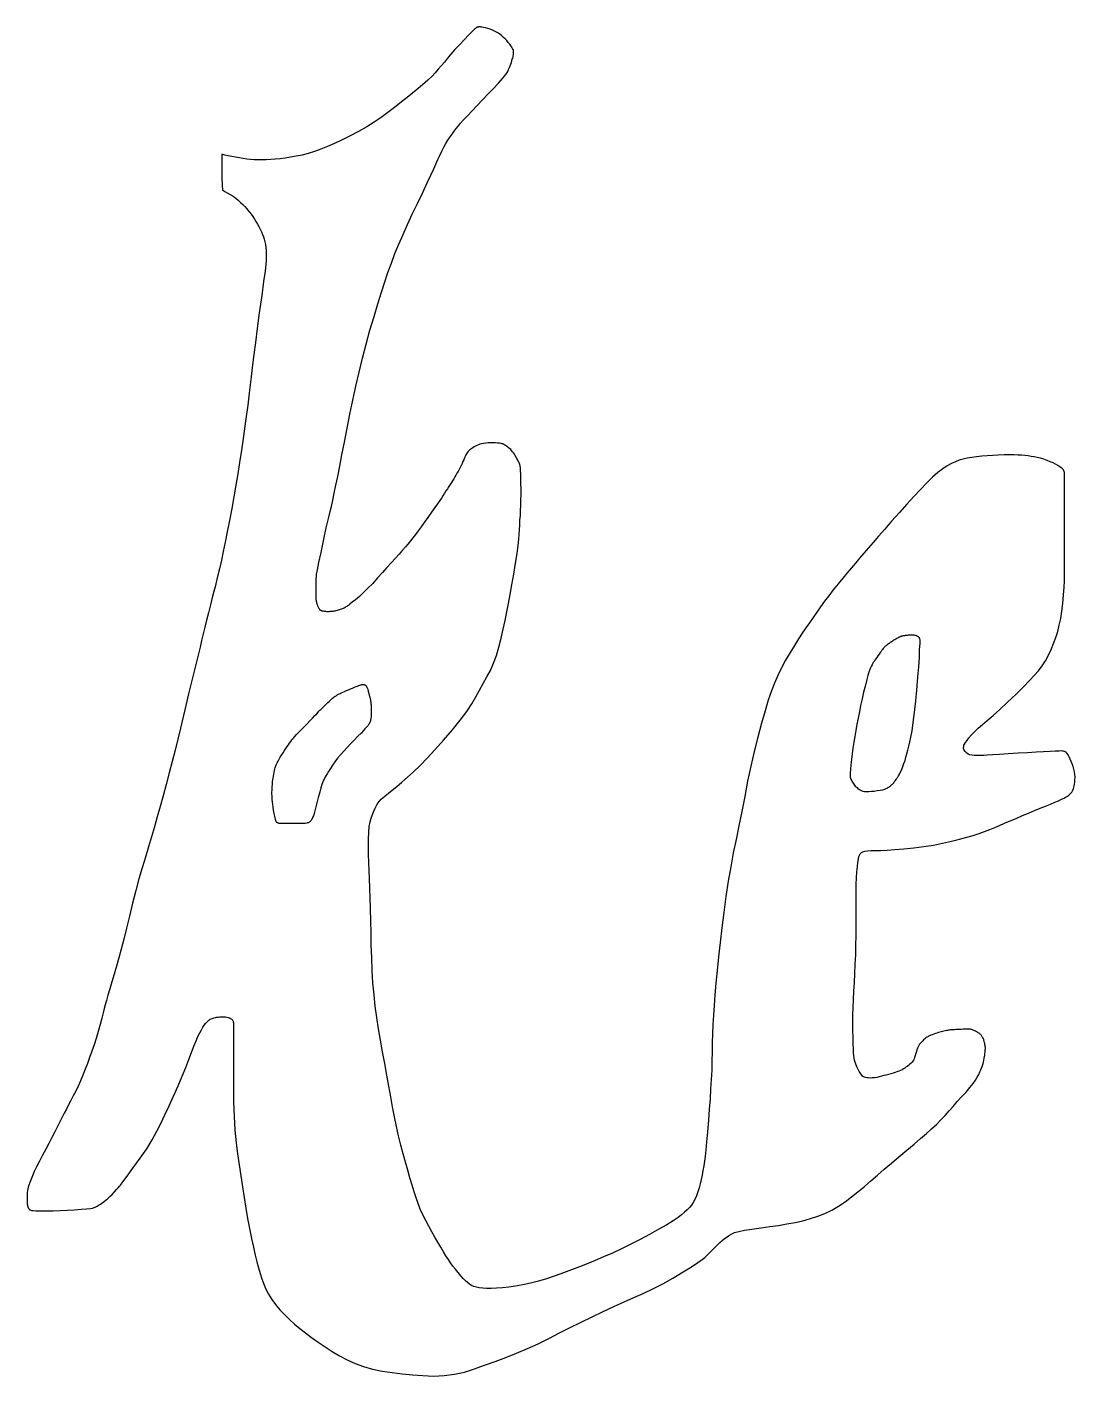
# Model space of a CAD drawing. Header units: millimetres. Extents: x 18.82 to 24.68, y 13.25 to 16.23.
# Drawn here: x 18.824 to 21.14, y 13.25 to 16.233 of the extents above; entities that cross this region are included whole.
import ezdxf

# ---------------------------------------------------------------- set-up
doc = ezdxf.new("R2010")
doc.units = ezdxf.units.MM
doc.layers.add('shape_1', color=5, linetype='Continuous')

msp = doc.modelspace()

# ---------------------------------------------------------------- linework, layer by layer
at = {"layer": 'shape_1'}
for points in [[(19.753, 16.1641), (19.7462, 16.1557), (19.7394, 16.1476), (19.7327, 16.1397), (19.7259, 16.1321), (19.719, 16.1248), (19.7098, 16.116), (19.6982, 16.1057), (19.6841, 16.0938), (19.6677, 16.0805), (19.6517, 16.0677), (19.6362, 16.0556), (19.6212, 16.0441), (19.6068, 16.0332), (19.5912, 16.0226), (19.5745, 16.0122), (19.5567, 16.0021), (19.5378, 15.9923), (19.52, 15.9835), (19.5033, 15.9757), (19.4877, 15.9688), (19.4732, 15.963), (19.459, 15.9579), (19.4452, 15.9537), (19.4318, 15.9502), (19.4187, 15.9476), (19.4062, 15.9453), (19.3943, 15.9434), (19.3831, 15.9419), (19.3726, 15.9408), (19.3624, 15.94), (19.3527, 15.9395), (19.3435, 15.9393), (19.3346, 15.9394), (19.326, 15.9398), (19.3176, 15.9404), (19.3094, 15.9413), (19.3014, 15.9424), (19.2933, 15.9437), (19.2849, 15.9451), (19.2764, 15.9468), (19.2678, 15.9487), (19.2612, 15.9501), (19.2568, 15.951), (19.2546, 15.9515), (19.2544, 15.9515), (19.2543, 15.9514), (19.2542, 15.9514), (19.2542, 15.9513), (19.2541, 15.9511), (19.2541, 15.9486), (19.2541, 15.9436), (19.2541, 15.9361), (19.2541, 15.9261), (19.2542, 15.9163), (19.2543, 15.9066), (19.2546, 15.897), (19.255, 15.8875), (19.2553, 15.8803), (19.2555, 15.8755), (19.2556, 15.873), (19.2556, 15.8729), (19.2557, 15.8727), (19.2558, 15.8726), (19.2558, 15.8725), (19.256, 15.8724), (19.2577, 15.8714), (19.2611, 15.8695), (19.2662, 15.8667), (19.2729, 15.863), (19.2792, 15.8589), (19.2852, 15.8547), (19.2907, 15.8501), (19.2959, 15.8453), (19.3006, 15.8407), (19.3049, 15.8364), (19.3087, 15.8322), (19.3121, 15.8282), (19.3156, 15.8239), (19.3191, 15.8192), (19.3226, 15.8141), (19.3262, 15.8087), (19.3296, 15.8031), (19.3329, 15.7975), (19.3361, 15.7918), (19.3391, 15.7859), (19.3419, 15.7803), (19.3443, 15.7747), (19.3463, 15.7693), (19.3481, 15.7641), (19.3496, 15.7584), (19.3508, 15.7522), (19.3517, 15.7457), (19.3524, 15.7387), (19.3527, 15.7315), (19.3527, 15.7242), (19.3524, 15.7166), (19.3517, 15.7087), (19.3499, 15.6933), (19.3468, 15.6702), (19.3426, 15.6395), (19.3372, 15.6011), (19.3325, 15.5666), (19.3285, 15.5359), (19.3252, 15.509), (19.3225, 15.486), (19.3194, 15.4597), (19.3157, 15.4302), (19.3115, 15.3974), (19.3067, 15.3614), (19.3022, 15.3282), (19.2978, 15.2978), (19.2937, 15.2702), (19.2897, 15.2454), (19.2854, 15.2202), (19.2809, 15.1945), (19.2761, 15.1684), (19.271, 15.1418), (19.2661, 15.1171), (19.2616, 15.0944), (19.2573, 15.0735), (19.2533, 15.0546), (19.2489, 15.0353), (19.2443, 15.0156), (19.2393, 14.9955), (19.234, 14.9749), (19.229, 14.9557), (19.2246, 14.9379), (19.2205, 14.9215), (19.2168, 14.9063), (19.2132, 14.8914), (19.2096, 14.8765), (19.2061, 14.8618), (19.2026, 14.8472), (19.1983, 14.8296), (19.1933, 14.8091), (19.1875, 14.7855), (19.181, 14.7589), (19.1747, 14.733), (19.1686, 14.7076), (19.1628, 14.6828), (19.1571, 14.6587), (19.1511, 14.6341), (19.1448, 14.6091), (19.1381, 14.5837), (19.1312, 14.5579), (19.1244, 14.5331), (19.1179, 14.5094), (19.1116, 14.4866), (19.1055, 14.4648), (19.0992, 14.4427), (19.0925, 14.4203), (19.0855, 14.3975), (19.0782, 14.3743), (19.071, 14.3497), (19.0639, 14.3236), (19.057, 14.296), (19.0501, 14.267), (19.0437, 14.2404), (19.0376, 14.2161), (19.0318, 14.1942), (19.0264, 14.1747), (19.0212, 14.1562), (19.0161, 14.1386), (19.0112, 14.122), (19.0065, 14.1064), (19.0025, 14.0927), (18.9992, 14.0809), (18.9965, 14.0711), (18.9946, 14.0632), (18.992, 14.0534), (18.9889, 14.0416), (18.9852, 14.0278), (18.9809, 14.0121), (18.9764, 13.9969), (18.9718, 13.9823), (18.9671, 13.9682), (18.9622, 13.9547), (18.9572, 13.9415), (18.9521, 13.9285), (18.947, 13.9158), (18.9418, 13.9033), (18.9366, 13.8914), (18.9313, 13.8802), (18.9261, 13.8695), (18.9208, 13.8595), (18.9157, 13.8498), (18.9109, 13.8403), (18.9061, 13.8312), (18.9016, 13.8223), (18.8966, 13.8126), (18.8911, 13.8018), (18.8851, 13.7901), (18.8786, 13.7774), (18.872, 13.7646), (18.8652, 13.7516), (18.8582, 13.7384), (18.851, 13.725), (18.8449, 13.713), (18.8398, 13.7024), (18.8357, 13.6931), (18.8326, 13.6852), (18.8301, 13.6784), (18.8281, 13.6725), (18.8265, 13.6677), (18.8255, 13.6639), (18.8247, 13.6601), (18.8242, 13.6561), (18.8238, 13.6521), (18.8237, 13.648), (18.8237, 13.6443), (18.8237, 13.641), (18.8237, 13.6381), (18.8238, 13.6355), (18.8239, 13.6331), (18.8242, 13.6307), (18.8245, 13.6285), (18.8249, 13.6263), (18.8255, 13.6243), (18.8263, 13.6224), (18.8274, 13.6206), (18.8288, 13.6189), (18.8304, 13.6176), (18.8323, 13.6167), (18.8346, 13.6161), (18.8371, 13.6159), (18.8431, 13.6158), (18.8525, 13.6157), (18.8654, 13.6157), (18.8817, 13.6157), (18.8977, 13.616), (18.9134, 13.6166), (18.9286, 13.6176), (18.9436, 13.6189), (18.9553, 13.62), (18.9637, 13.6209), (18.9688, 13.6217), (18.9707, 13.6222), (18.9724, 13.6229), (18.9741, 13.6235), (18.9756, 13.6242), (18.977, 13.625), (18.9788, 13.6259), (18.9808, 13.6272), (18.9832, 13.6286), (18.986, 13.6303), (18.9889, 13.6322), (18.992, 13.6344), (18.9953, 13.6368), (18.9987, 13.6395), (19.0026, 13.6429), (19.0069, 13.647), (19.0117, 13.6519), (19.017, 13.6575), (19.0214, 13.6623), (19.0251, 13.6664), (19.028, 13.6698), (19.0302, 13.6724), (19.0358, 13.6799), (19.045, 13.6923), (19.0577, 13.7096), (19.074, 13.7318), (19.0883, 13.7528), (19.1006, 13.7726), (19.111, 13.7913), (19.1195, 13.8088), (19.1284, 13.8276), (19.1377, 13.8478), (19.1475, 13.8693), (19.1577, 13.8922), (19.1668, 13.9133), (19.1748, 13.9326), (19.1816, 13.9501), (19.1873, 13.9659), (19.1926, 13.9797), (19.1973, 13.9914), (19.2016, 14.0012), (19.2055, 14.0089), (19.2091, 14.0156), (19.2125, 14.0213), (19.2156, 14.0259), (19.2185, 14.0295), (19.2211, 14.0325), (19.2234, 14.0349), (19.2254, 14.0368), (19.227, 14.038), (19.2288, 14.0391), (19.2308, 14.0401), (19.2328, 14.0409), (19.2351, 14.0416), (19.2375, 14.0422), (19.2401, 14.0428), (19.2429, 14.0435), (19.2459, 14.044), (19.2491, 14.0445), (19.2524, 14.0447), (19.2557, 14.0448), (19.2592, 14.0447), (19.2625, 14.0444), (19.2655, 14.0438), (19.2683, 14.0431), (19.2709, 14.0422), (19.273, 14.0412), (19.2748, 14.0403), (19.2761, 14.0393), (19.2769, 14.0384), (19.2777, 14.0373), (19.2784, 14.0361), (19.2791, 14.0348), (19.2796, 14.0333), (19.28, 14.0309), (19.2802, 14.0275), (19.2804, 14.023), (19.2804, 14.0176), (19.2804, 14.0096), (19.2804, 13.9991), (19.2804, 13.986), (19.2804, 13.9703), (19.2804, 13.9496), (19.2804, 13.9238), (19.2804, 13.8929), (19.2804, 13.8569), (19.2813, 13.8238), (19.283, 13.7935), (19.2857, 13.766), (19.2892, 13.7414), (19.2928, 13.7169), (19.2963, 13.6927), (19.2999, 13.6687), (19.3034, 13.6448), (19.3073, 13.6215), (19.3113, 13.5987), (19.3156, 13.5763), (19.3202, 13.5544), (19.3244, 13.5348), (19.3283, 13.5175), (19.3319, 13.5024), (19.3353, 13.4896), (19.3389, 13.4771), (19.3428, 13.4651), (19.347, 13.4535), (19.3516, 13.4423), (19.3574, 13.431), (19.3646, 13.4197), (19.373, 13.4083), (19.3828, 13.3969), (19.393, 13.3859), (19.4037, 13.3754), (19.4148, 13.3652), (19.4265, 13.3555), (19.439, 13.3456), (19.4525, 13.3355), (19.467, 13.3251), (19.4824, 13.3146), (19.4983, 13.3046), (19.5147, 13.2951), (19.5317, 13.2863), (19.5491, 13.278), (19.5677, 13.271), (19.5875, 13.2654), (19.6085, 13.261), (19.6306, 13.2579), (19.653, 13.2553), (19.6758, 13.2531), (19.699, 13.2514), (19.7225, 13.2502), (19.7457, 13.2511), (19.7684, 13.254), (19.7907, 13.259), (19.8126, 13.2662), (19.8351, 13.2739), (19.8582, 13.2822), (19.8818, 13.2911), (19.9059, 13.3006), (19.9299, 13.3108), (19.9538, 13.3216), (19.9774, 13.3332), (20.0009, 13.3454), (20.0246, 13.3575), (20.0486, 13.3695), (20.0728, 13.3813), (20.0972, 13.393), (20.1207, 13.404), (20.1433, 13.4142), (20.165, 13.4238), (20.1858, 13.4326), (20.2072, 13.4427), (20.229, 13.454), (20.2513, 13.4666), (20.274, 13.4804), (20.2925, 13.4919), (20.3065, 13.501), (20.3162, 13.5078), (20.3216, 13.5123), (20.327, 13.5172), (20.3326, 13.5225), (20.3382, 13.5282), (20.3439, 13.5343), (20.3495, 13.5399), (20.355, 13.5452), (20.3604, 13.55), (20.3657, 13.5544), (20.371, 13.5583), (20.3765, 13.5618), (20.382, 13.5649), (20.3875, 13.5675), (20.3968, 13.5701), (20.4096, 13.5727), (20.4262, 13.5753), (20.4464, 13.5778), (20.466, 13.5805), (20.485, 13.5834), (20.5035, 13.5864), (20.5213, 13.5896), (20.5386, 13.5935), (20.5554, 13.5982), (20.5716, 13.6036), (20.5872, 13.6098), (20.6025, 13.6171), (20.6174, 13.6256), (20.6319, 13.6353), (20.6461, 13.6462), (20.6603, 13.6575), (20.6746, 13.6693), (20.6889, 13.6816), (20.7033, 13.6944), (20.7185, 13.7076), (20.7344, 13.7212), (20.751, 13.7352), (20.7684, 13.7495), (20.7844, 13.7628), (20.7988, 13.7751), (20.8117, 13.7863), (20.8232, 13.7965), (20.8339, 13.8066), (20.8439, 13.8166), (20.8532, 13.8265), (20.8618, 13.8364), (20.8707, 13.8465), (20.88, 13.8569), (20.8896, 13.8674), (20.8996, 13.8782), (20.908, 13.8879), (20.9149, 13.8967), (20.9203, 13.9044), (20.9241, 13.9112), (20.9273, 13.9172), (20.93, 13.9225), (20.9322, 13.927), (20.9338, 13.9308), (20.9353, 13.9349), (20.9366, 13.9393), (20.9377, 13.9439), (20.9387, 13.9488), (20.9395, 13.953), (20.9401, 13.9565), (20.9406, 13.9592), (20.9409, 13.9613), (20.9412, 13.9635), (20.9414, 13.966), (20.9417, 13.9686), (20.9419, 13.9713), (20.942, 13.974), (20.942, 13.9765), (20.9418, 13.9788), (20.9415, 13.981), (20.9412, 13.9833), (20.9407, 13.9855), (20.9402, 13.9879), (20.9396, 13.9903), (20.939, 13.9924), (20.9383, 13.9944), (20.9376, 13.9961), (20.9368, 13.9976), (20.9361, 13.9991), (20.9353, 14.0004), (20.9345, 14.0017), (20.9336, 14.003), (20.9327, 14.0041), (20.9317, 14.0052), (20.9306, 14.0062), (20.9294, 14.0072), (20.928, 14.0081), (20.9264, 14.0092), (20.9246, 14.0103), (20.9226, 14.0114), (20.9206, 14.0125), (20.9187, 14.0134), (20.9169, 14.0142), (20.9151, 14.015), (20.9134, 14.0156), (20.9119, 14.0161), (20.9105, 14.0165), (20.9092, 14.0169), (20.9079, 14.0171), (20.9066, 14.0172), (20.9053, 14.0173), (20.9039, 14.0173), (20.9023, 14.0172), (20.9005, 14.0172), (20.8984, 14.0171), (20.896, 14.017), (20.8931, 14.0169), (20.8896, 14.0168), (20.8856, 14.0166), (20.881, 14.0164), (20.8771, 14.0162), (20.8737, 14.016), (20.8709, 14.0159), (20.8687, 14.0158), (20.8666, 14.0156), (20.8645, 14.0154), (20.8624, 14.0152), (20.8605, 14.0149), (20.8583, 14.0145), (20.8559, 14.014), (20.8532, 14.0135), (20.8504, 14.0128), (20.8475, 14.0121), (20.8444, 14.0113), (20.8413, 14.0105), (20.8381, 14.0096), (20.8348, 14.0085), (20.8315, 14.0074), (20.8281, 14.0062), (20.8247, 14.0048), (20.8216, 14.0036), (20.8189, 14.0024), (20.8166, 14.0014), (20.8146, 14.0004), (20.8127, 13.9994), (20.8108, 13.9982), (20.8091, 13.9968), (20.8074, 13.9954), (20.8055, 13.9936), (20.8035, 13.9915), (20.8013, 13.9891), (20.7989, 13.9864), (20.7968, 13.9837), (20.795, 13.9809), (20.7934, 13.978), (20.7922, 13.9751), (20.7909, 13.9717), (20.7896, 13.9679), (20.7883, 13.9636), (20.7869, 13.9589), (20.7857, 13.9548), (20.7844, 13.9514), (20.7831, 13.9486), (20.7819, 13.9464), (20.7802, 13.9442), (20.778, 13.9419), (20.7754, 13.9396), (20.7724, 13.9372), (20.7694, 13.935), (20.7665, 13.9329), (20.7638, 13.931), (20.7611, 13.9292), (20.7581, 13.9275), (20.7546, 13.9258), (20.7509, 13.9242), (20.7467, 13.9227), (20.7424, 13.9212), (20.7379, 13.9198), (20.7331, 13.9184), (20.7282, 13.9171), (20.7231, 13.9158), (20.7179, 13.9144), (20.7126, 13.913), (20.7072, 13.9116), (20.7019, 13.9105), (20.6968, 13.9097), (20.6919, 13.9093), (20.6872, 13.9092), (20.6831, 13.9093), (20.6797, 13.9096), (20.677, 13.9101), (20.6749, 13.9108), (20.6729, 13.912), (20.6708, 13.9136), (20.6689, 13.9157), (20.6669, 13.9183), (20.665, 13.921), (20.6633, 13.9237), (20.6616, 13.9265), (20.6601, 13.9293), (20.6585, 13.9325), (20.657, 13.936), (20.6555, 13.9398), (20.6541, 13.9439), (20.6529, 13.9485), (20.652, 13.9536), (20.6513, 13.9591), (20.6508, 13.9651), (20.6504, 13.9736), (20.65, 13.9847), (20.6496, 13.9983), (20.6493, 14.0144), (20.6492, 14.031), (20.6494, 14.0479), (20.6499, 14.0652), (20.6507, 14.0829), (20.6515, 14.1014), (20.6525, 14.1206), (20.6535, 14.1405), (20.6546, 14.1612), (20.6554, 14.1819), (20.656, 14.2027), (20.6563, 14.2234), (20.6563, 14.2442), (20.6563, 14.2643), (20.6563, 14.2838), (20.6563, 14.3025), (20.6563, 14.3206), (20.6566, 14.337), (20.6571, 14.3518), (20.658, 14.365), (20.6592, 14.3766), (20.6603, 14.3861), (20.6614, 14.3935), (20.6625, 14.399), (20.6636, 14.4023), (20.6655, 14.4052), (20.6681, 14.4075), (20.6715, 14.4094), (20.6756, 14.4107), (20.6816, 14.4116), (20.6894, 14.4123), (20.6991, 14.4126), (20.7106, 14.4126), (20.7248, 14.4132), (20.7419, 14.4143), (20.7617, 14.416), (20.7842, 14.4183), (20.806, 14.4211), (20.8271, 14.4244), (20.8474, 14.4283), (20.8669, 14.4327), (20.8847, 14.4371), (20.9009, 14.4415), (20.9153, 14.4458), (20.9281, 14.4502), (20.9403, 14.4546), (20.9519, 14.459), (20.9629, 14.4634), (20.9733, 14.4678), (20.9847, 14.4726), (20.9969, 14.4778), (21.01, 14.4834), (21.024, 14.4894), (21.0375, 14.4951), (21.0505, 14.5005), (21.063, 14.5057), (21.075, 14.5105), (21.0858, 14.5148), (21.0953, 14.5188), (21.1035, 14.5224), (21.1104, 14.5256), (21.1161, 14.5283), (21.1205, 14.5307), (21.1237, 14.5325), (21.1256, 14.534), (21.1274, 14.5354), (21.129, 14.5369), (21.1305, 14.5383), (21.1318, 14.5397), (21.1329, 14.5411), (21.1339, 14.5426), (21.1347, 14.5441), (21.1354, 14.5456), (21.1361, 14.5475), (21.1368, 14.5497), (21.1377, 14.5522), (21.1386, 14.5551), (21.1393, 14.5588), (21.1398, 14.5633), (21.1401, 14.5685), (21.1402, 14.5746), (21.1398, 14.5806), (21.139, 14.5865), (21.1377, 14.5923), (21.1359, 14.598), (21.134, 14.6036), (21.1319, 14.6091), (21.1297, 14.6144), (21.1273, 14.6197), (21.125, 14.6239), (21.1228, 14.627), (21.1207, 14.6291), (21.1187, 14.6302), (21.1167, 14.631), (21.1146, 14.6317), (21.1124, 14.6321), (21.1103, 14.6324), (21.105, 14.6323), (21.0966, 14.632), (21.0851, 14.6314), (21.0705, 14.6305), (21.054, 14.6295), (21.0355, 14.6284), (21.0149, 14.6272), (20.9924, 14.6258), (20.9735, 14.6247), (20.9581, 14.6238), (20.9463, 14.6232), (20.938, 14.6227), (20.9305, 14.6225), (20.9236, 14.6225), (20.9175, 14.6227), (20.9121, 14.6232), (20.9076, 14.6241), (20.9038, 14.6254), (20.9009, 14.6272), (20.8988, 14.6294), (20.8971, 14.6315), (20.8957, 14.6337), (20.8947, 14.6359), (20.894, 14.638), (20.8938, 14.6403), (20.8941, 14.6426), (20.8948, 14.6451), (20.896, 14.6477), (20.8982, 14.6513), (20.9015, 14.6558), (20.9058, 14.6613), (20.9112, 14.6678), (20.9179, 14.6749), (20.9261, 14.6826), (20.9356, 14.6909), (20.9464, 14.6998), (20.9593, 14.7109), (20.9741, 14.7244), (20.991, 14.7401), (21.0098, 14.7581), (21.026, 14.7741), (21.0398, 14.788), (21.051, 14.7999), (21.0596, 14.8097), (21.0676, 14.8204), (21.0749, 14.8318), (21.0816, 14.8439), (21.0876, 14.8568), (21.0929, 14.8699), (21.0977, 14.8832), (21.1019, 14.8967), (21.1054, 14.9103), (21.1085, 14.9252), (21.111, 14.9413), (21.1131, 14.9587), (21.1147, 14.9773), (21.1159, 14.994), (21.1168, 15.0088), (21.1172, 15.0217), (21.1172, 15.0326), (21.1172, 15.0466), (21.1172, 15.0636), (21.1172, 15.0836), (21.1172, 15.1067), (21.1172, 15.1276), (21.1172, 15.1464), (21.1172, 15.163), (21.1172, 15.1775), (21.1172, 15.1912), (21.1172, 15.2041), (21.1172, 15.2162), (21.1173, 15.2275), (21.1172, 15.2365), (21.117, 15.2433), (21.1167, 15.2479), (21.1162, 15.2502), (21.1155, 15.2522), (21.1146, 15.2541), (21.1134, 15.2556), (21.1119, 15.2569), (21.1096, 15.2587), (21.1064, 15.2609), (21.1023, 15.2634), (21.0973, 15.2665), (21.0917, 15.2693), (21.0855, 15.2721), (21.0786, 15.2748), (21.071, 15.2774), (21.0637, 15.2795), (21.0567, 15.2813), (21.0499, 15.2828), (21.0434, 15.2838), (21.0365, 15.2848), (21.0295, 15.2856), (21.0221, 15.2863), (21.0145, 15.2868), (21.0055, 15.2872), (20.9952, 15.2872), (20.9837, 15.2871), (20.9707, 15.2867), (20.9582, 15.2861), (20.946, 15.2853), (20.9341, 15.2842), (20.9225, 15.2829), (20.9118, 15.2814), (20.9019, 15.2796), (20.8928, 15.2775), (20.8845, 15.2753), (20.8759, 15.272), (20.8669, 15.2678), (20.8575, 15.2627), (20.8478, 15.2566), (20.837, 15.2484), (20.8253, 15.238), (20.8125, 15.2254), (20.7987, 15.2107), (20.784, 15.1948), (20.7685, 15.1779), (20.7521, 15.1598), (20.7349, 15.1406), (20.7195, 15.1232), (20.7058, 15.1076), (20.6938, 15.0937), (20.6835, 15.0817), (20.6736, 15.07), (20.6641, 15.0587), (20.6548, 15.0479), (20.646, 15.0374), (20.6366, 15.0263), (20.6268, 15.0144), (20.6166, 15.0019), (20.6059, 14.9887), (20.5959, 14.9758), (20.5865, 14.9633), (20.5777, 14.9511), (20.5696, 14.9393), (20.5615, 14.9276), (20.5534, 14.916), (20.5454, 14.9044), (20.5374, 14.893), (20.5289, 14.8801), (20.5199, 14.8658), (20.5104, 14.8501), (20.5003, 14.833), (20.4912, 14.8159), (20.483, 14.7989), (20.4756, 14.782), (20.4692, 14.7651), (20.4623, 14.7448), (20.455, 14.7209), (20.4472, 14.6935), (20.4389, 14.6627), (20.431, 14.6311), (20.4236, 14.5987), (20.4166, 14.5655), (20.4101, 14.5316), (20.4036, 14.4988), (20.3973, 14.4671), (20.391, 14.4366), (20.3849, 14.4073), (20.3791, 14.3765), (20.3736, 14.3442), (20.3685, 14.3105), (20.3638, 14.2754), (20.3595, 14.2414), (20.3556, 14.2087), (20.3522, 14.1772), (20.3492, 14.1469), (20.3466, 14.1189), (20.3443, 14.0931), (20.3425, 14.0697), (20.341, 14.0485), (20.3399, 14.0276), (20.339, 14.007), (20.3385, 13.9868), (20.3383, 13.9668), (20.3378, 13.9466), (20.3371, 13.9263), (20.3361, 13.9058), (20.3348, 13.8851), (20.3334, 13.8632), (20.3317, 13.8401), (20.3298, 13.8157), (20.3278, 13.7901), (20.3258, 13.7683), (20.3241, 13.7502), (20.3226, 13.7359), (20.3212, 13.7254), (20.3197, 13.715), (20.3179, 13.7048), (20.316, 13.6947), (20.314, 13.6849), (20.3117, 13.6753), (20.3091, 13.6661), (20.3063, 13.6572), (20.3033, 13.6485), (20.2999, 13.6408), (20.2963, 13.634), (20.2924, 13.6281), (20.2882, 13.6231), (20.2831, 13.6179), (20.2772, 13.6124), (20.2704, 13.6067), (20.2628, 13.6008), (20.2519, 13.5934), (20.2377, 13.5847), (20.2202, 13.5746), (20.1993, 13.5632), (20.1787, 13.5522), (20.1582, 13.5417), (20.1378, 13.5317), (20.1177, 13.5222), (20.0983, 13.5135), (20.0797, 13.5054), (20.0618, 13.4982), (20.0447, 13.4917), (20.0272, 13.4851), (20.0093, 13.4786), (19.991, 13.472), (19.9723, 13.4654), (19.9542, 13.4598), (19.9367, 13.4552), (19.9198, 13.4516), (19.9035, 13.449), (19.8884, 13.4469), (19.8744, 13.4454), (19.8616, 13.4444), (19.85, 13.444), (19.8397, 13.4441), (19.8309, 13.4445), (19.8234, 13.4454), (19.8172, 13.4467), (19.8116, 13.4484), (19.8064, 13.4507), (19.8018, 13.4535), (19.7977, 13.4567), (19.7931, 13.4609), (19.788, 13.466), (19.7825, 13.4721), (19.7765, 13.4792), (19.7707, 13.4862), (19.7652, 13.4934), (19.76, 13.5005), (19.7551, 13.5077), (19.7498, 13.5159), (19.7442, 13.525), (19.7382, 13.5351), (19.7319, 13.5461), (19.7255, 13.5576), (19.7188, 13.5693), (19.712, 13.5814), (19.7049, 13.5939), (19.6986, 13.6064), (19.693, 13.6189), (19.688, 13.6314), (19.6838, 13.6439), (19.6793, 13.6575), (19.6748, 13.6723), (19.67, 13.6882), (19.6652, 13.7052), (19.6602, 13.7231), (19.6553, 13.7417), (19.6503, 13.761), (19.6452, 13.7811), (19.6404, 13.8019), (19.6359, 13.8233), (19.6317, 13.8453), (19.6277, 13.8679), (19.6235, 13.8914), (19.619, 13.9158), (19.6143, 13.941), (19.6094, 13.967), (19.6049, 13.9927), (19.6007, 14.0181), (19.5969, 14.0431), (19.5935, 14.0678), (19.5907, 14.0934), (19.5884, 14.1198), (19.5868, 14.1471), (19.5857, 14.1752), (19.5848, 14.2028), (19.5841, 14.2301), (19.5835, 14.2568), (19.583, 14.2832), (19.5825, 14.3075), (19.5818, 14.3297), (19.5809, 14.3499), (19.5799, 14.368), (19.5792, 14.3859), (19.5787, 14.4034), (19.5784, 14.4207), (19.5784, 14.4377), (19.579, 14.4525), (19.5803, 14.4652), (19.5821, 14.4757), (19.5846, 14.484), (19.5873, 14.4918), (19.59, 14.499), (19.593, 14.5056), (19.596, 14.5116), (19.5993, 14.517), (19.6027, 14.5217), (19.6064, 14.5257), (19.6102, 14.529), (19.6156, 14.5335), (19.6226, 14.5392), (19.6312, 14.546), (19.6413, 14.5539), (19.6525, 14.5633), (19.6647, 14.5742), (19.678, 14.5866), (19.6924, 14.6004), (19.7082, 14.6166), (19.7255, 14.6351), (19.7442, 14.6559), (19.7643, 14.6791), (19.7815, 14.7002), (19.7958, 14.7194), (19.8072, 14.7367), (19.8156, 14.752), (19.824, 14.767), (19.8321, 14.7818), (19.8401, 14.7963), (19.848, 14.8105), (19.8551, 14.8262), (19.8614, 14.8434), (19.8669, 14.862), (19.8716, 14.882), (19.876, 14.9016), (19.8803, 14.9209), (19.8842, 14.9398), (19.8879, 14.9584), (19.8917, 14.9785), (19.8956, 15.0001), (19.8996, 15.0232), (19.9037, 15.0479), (19.9069, 15.0691), (19.9093, 15.0867), (19.9108, 15.1007), (19.9114, 15.1113), (19.912, 15.1217), (19.9127, 15.1322), (19.9134, 15.1427), (19.9142, 15.1531), (19.9148, 15.164), (19.9153, 15.1754), (19.9156, 15.1874), (19.9157, 15.1998), (19.9157, 15.2118), (19.9156, 15.2232), (19.9154, 15.2342), (19.9151, 15.2447), (19.9148, 15.2529), (19.9145, 15.2588), (19.9141, 15.2624), (19.9138, 15.2638), (19.9134, 15.2651), (19.913, 15.2663), (19.9125, 15.2675), (19.912, 15.2686), (19.9112, 15.2703), (19.91, 15.2726), (19.9085, 15.2755), (19.9067, 15.279), (19.9048, 15.2823), (19.9029, 15.2855), (19.901, 15.2886), (19.899, 15.2914), (19.897, 15.2941), (19.8949, 15.2966), (19.8928, 15.2989), (19.8905, 15.301), (19.8883, 15.3029), (19.886, 15.3047), (19.8838, 15.3063), (19.8815, 15.3077), (19.8796, 15.3089), (19.878, 15.3098), (19.8769, 15.3105), (19.8761, 15.3109), (19.8752, 15.3113), (19.8744, 15.3116), (19.8735, 15.3119), (19.8726, 15.3121), (19.8707, 15.3124), (19.8678, 15.3128), (19.8638, 15.3132), (19.8587, 15.3137), (19.8536, 15.314), (19.8484, 15.314), (19.8431, 15.3137), (19.8377, 15.3132), (19.8329, 15.3125), (19.8285, 15.3116), (19.8247, 15.3105), (19.8214, 15.3093), (19.8182, 15.3079), (19.8151, 15.3064), (19.8121, 15.3047), (19.8092, 15.3029), (19.8066, 15.3012), (19.8044, 15.2996), (19.8025, 15.2981), (19.801, 15.2968), (19.7995, 15.2952), (19.798, 15.2935), (19.7966, 15.2915), (19.7952, 15.2894), (19.7938, 15.2869), (19.7923, 15.2839), (19.7907, 15.2804), (19.7891, 15.2765), (19.7873, 15.2724), (19.7853, 15.2682), (19.7833, 15.2638), (19.7811, 15.2592), (19.7788, 15.2548), (19.7765, 15.2505), (19.7741, 15.2464), (19.7717, 15.2424), (19.7693, 15.2383), (19.7668, 15.2342), (19.7643, 15.2301), (19.7617, 15.226), (19.759, 15.2217), (19.7561, 15.2171), (19.7531, 15.2123), (19.7498, 15.2073), (19.7465, 15.2021), (19.7431, 15.1969), (19.7396, 15.1916), (19.7361, 15.1861), (19.7313, 15.1791), (19.7253, 15.1704), (19.7181, 15.1602), (19.7096, 15.1484), (19.7018, 15.1376), (19.6947, 15.1278), (19.6883, 15.1191), (19.6825, 15.1113), (19.6768, 15.1039), (19.6712, 15.0968), (19.6656, 15.09), (19.6602, 15.0836), (19.6538, 15.0762), (19.6464, 15.0679), (19.6381, 15.0587), (19.6289, 15.0486), (19.6193, 15.0379), (19.6092, 15.0268), (19.5987, 15.0152), (19.5878, 15.003), (19.5774, 14.9922), (19.5676, 14.9825), (19.5583, 14.9741), (19.5496, 14.9669), (19.5427, 14.9612), (19.5374, 14.957), (19.534, 14.9544), (19.5322, 14.9532), (19.5305, 14.952), (19.5286, 14.9508), (19.5268, 14.9496), (19.5249, 14.9484), (19.5228, 14.9474), (19.5207, 14.9464), (19.5185, 14.9456), (19.5161, 14.9449), (19.5138, 14.9442), (19.5114, 14.9435), (19.509, 14.9429), (19.5067, 14.9423), (19.5044, 14.9418), (19.5021, 14.9414), (19.4998, 14.9411), (19.4976, 14.9409), (19.4954, 14.9407), (19.4932, 14.9405), (19.491, 14.9404), (19.4888, 14.9404), (19.4866, 14.9404), (19.4845, 14.9405), (19.4824, 14.9408), (19.4804, 14.9411), (19.4788, 14.9414), (19.4774, 14.9416), (19.4764, 14.9418), (19.4757, 14.942), (19.4751, 14.9422), (19.4744, 14.9425), (19.4737, 14.9428), (19.473, 14.9432), (19.4724, 14.9437), (19.4718, 14.9441), (19.4713, 14.9446), (19.4708, 14.9451), (19.4703, 14.9457), (19.4698, 14.9465), (19.4692, 14.9473), (19.4687, 14.9483), (19.4681, 14.9494), (19.4675, 14.9508), (19.4669, 14.9524), (19.4662, 14.9542), (19.4657, 14.9558), (19.4652, 14.9572), (19.4648, 14.9583), (19.4645, 14.9593), (19.4642, 14.9603), (19.464, 14.9611), (19.4638, 14.962), (19.4637, 14.9628), (19.4635, 14.9637), (19.4634, 14.9648), (19.4632, 14.9661), (19.4631, 14.9676), (19.463, 14.9691), (19.4629, 14.9707), (19.4629, 14.9724), (19.4628, 14.9742), (19.4628, 14.9761), (19.4628, 14.9781), (19.4628, 14.9802), (19.4628, 14.9824), (19.4628, 14.9844), (19.4628, 14.9862), (19.4627, 14.9879), (19.4627, 14.9894), (19.4626, 14.991), (19.4626, 14.9927), (19.4626, 14.9944), (19.4626, 14.9962), (19.4626, 14.9981), (19.4626, 15.0002), (19.4626, 15.0024), (19.4625, 15.0048), (19.4625, 15.007), (19.4626, 15.0091), (19.4627, 15.0109), (19.4628, 15.0126), (19.463, 15.0146), (19.4633, 15.017), (19.4635, 15.0197), (19.4638, 15.0229), (19.4656, 15.0326), (19.4689, 15.0488), (19.4736, 15.0716), (19.4799, 15.1009), (19.4852, 15.1257), (19.4898, 15.1461), (19.4935, 15.1619), (19.4964, 15.1733), (19.4995, 15.1867), (19.5029, 15.2022), (19.5066, 15.2198), (19.5105, 15.2394), (19.5149, 15.2619), (19.5198, 15.2871), (19.5252, 15.3151), (19.5311, 15.346), (19.5373, 15.3769), (19.5438, 15.4078), (19.5506, 15.4389), (19.5577, 15.47), (19.5653, 15.501), (19.5733, 15.5319), (19.5818, 15.5626), (19.5909, 15.5931), (19.5994, 15.6212), (19.6073, 15.6468), (19.6147, 15.6698), (19.6216, 15.6904), (19.6291, 15.7111), (19.6371, 15.7321), (19.6458, 15.7532), (19.6549, 15.7746), (19.6648, 15.7967), (19.6753, 15.8196), (19.6866, 15.8432), (19.6985, 15.8676), (19.7085, 15.8885), (19.7166, 15.9058), (19.7228, 15.9197), (19.7271, 15.93), (19.7315, 15.94), (19.7359, 15.9495), (19.7404, 15.9587), (19.745, 15.9674), (19.7495, 15.9756), (19.7541, 15.9831), (19.7587, 15.9901), (19.7632, 15.9964), (19.7679, 16.0026), (19.7726, 16.0087), (19.7774, 16.0146), (19.7822, 16.0204), (19.7887, 16.0278), (19.797, 16.0369), (19.807, 16.0475), (19.8187, 16.0597), (19.8305, 16.072), (19.8422, 16.0844), (19.8539, 16.0968), (19.8656, 16.1093), (19.8749, 16.1197), (19.8818, 16.1282), (19.8863, 16.1347), (19.8883, 16.1391), (19.8901, 16.1434), (19.8917, 16.1475), (19.8931, 16.1514), (19.8943, 16.1551), (19.8954, 16.1586), (19.8964, 16.1618), (19.8973, 16.1647), (19.898, 16.1673), (19.8986, 16.1699), (19.899, 16.1723), (19.8993, 16.1747), (19.8993, 16.1769), (19.8992, 16.1791), (19.8987, 16.1813), (19.8981, 16.1836), (19.8971, 16.1858), (19.8956, 16.1885), (19.8935, 16.1916), (19.8908, 16.1952), (19.8876, 16.1993), (19.8843, 16.2031), (19.8808, 16.2068), (19.8772, 16.2103), (19.8735, 16.2136), (19.8697, 16.2166), (19.8656, 16.2195), (19.8613, 16.2221), (19.8569, 16.2244), (19.8523, 16.2265), (19.8474, 16.2284), (19.8424, 16.23), (19.8372, 16.2313), (19.8329, 16.2323), (19.8293, 16.2329), (19.8266, 16.2333), (19.8247, 16.2333), (19.8231, 16.2333), (19.8218, 16.2333), (19.8208, 16.2332), (19.8201, 16.2331), (19.8194, 16.2329), (19.8187, 16.2326), (19.818, 16.2323), (19.8173, 16.2319), (19.8162, 16.2311), (19.8147, 16.2299), (19.8129, 16.2283), (19.8106, 16.2263), (19.8062, 16.2219), (19.7995, 16.2151), (19.7907, 16.2058), (19.7796, 16.1942), (19.7697, 16.1833), (19.7608, 16.1733)], [(20.7149, 14.857), (20.7135, 14.8551), (20.7117, 14.8527), (20.7097, 14.8498), (20.7073, 14.8465), (20.7045, 14.8427), (20.7021, 14.8392), (20.6998, 14.836), (20.6978, 14.8331), (20.696, 14.8304), (20.6944, 14.8277), (20.6929, 14.8252), (20.6915, 14.8227), (20.6903, 14.8203), (20.6892, 14.818), (20.6882, 14.8159), (20.6873, 14.814), (20.6865, 14.8122), (20.6857, 14.8104), (20.685, 14.8085), (20.6842, 14.8065), (20.6835, 14.8045), (20.682, 14.7991), (20.6798, 14.7903), (20.6768, 14.7781), (20.673, 14.7625), (20.6696, 14.7474), (20.6664, 14.7327), (20.6635, 14.7186), (20.6609, 14.7049), (20.6583, 14.6914), (20.6559, 14.678), (20.6535, 14.6647), (20.6511, 14.6517), (20.6491, 14.6388), (20.6474, 14.6261), (20.6459, 14.6136), (20.6448, 14.6014), (20.6439, 14.5916), (20.6434, 14.5843), (20.6431, 14.5795), (20.6431, 14.5771), (20.6434, 14.5748), (20.644, 14.5724), (20.6448, 14.57), (20.6459, 14.5677), (20.6471, 14.5654), (20.6484, 14.5631), (20.6498, 14.561), (20.6513, 14.5589), (20.6528, 14.5568), (20.6546, 14.5549), (20.6564, 14.5531), (20.6584, 14.5514), (20.6605, 14.5497), (20.6627, 14.5481), (20.6651, 14.5465), (20.6676, 14.5449), (20.6709, 14.5438), (20.6748, 14.5431), (20.6795, 14.5428), (20.6848, 14.5429), (20.6905, 14.5432), (20.6965, 14.5438), (20.7029, 14.5447), (20.7096, 14.5457), (20.7151, 14.5468), (20.7195, 14.548), (20.7227, 14.5491), (20.7248, 14.5503), (20.7267, 14.5514), (20.7286, 14.5527), (20.7304, 14.5539), (20.7321, 14.5552), (20.7337, 14.5566), (20.7352, 14.5579), (20.7367, 14.5593), (20.7381, 14.5607), (20.7395, 14.5622), (20.7408, 14.5638), (20.7422, 14.5656), (20.7436, 14.5674), (20.7451, 14.5695), (20.7467, 14.5719), (20.7485, 14.5746), (20.7504, 14.5776), (20.7525, 14.5814), (20.7547, 14.586), (20.7571, 14.5915), (20.7597, 14.5978), (20.7622, 14.6045), (20.7645, 14.6114), (20.7666, 14.6186), (20.7686, 14.6261), (20.7707, 14.6343), (20.7729, 14.6431), (20.7752, 14.6526), (20.7776, 14.6627), (20.7801, 14.6768), (20.7827, 14.695), (20.7854, 14.7172), (20.7881, 14.7434), (20.7905, 14.7666), (20.7924, 14.7868), (20.7938, 14.804), (20.7948, 14.8181), (20.7955, 14.8298), (20.7961, 14.8389), (20.7963, 14.8456), (20.7964, 14.8499), (20.7965, 14.854), (20.7968, 14.8579), (20.7971, 14.8616), (20.7975, 14.8652), (20.7978, 14.8683), (20.798, 14.8709), (20.7981, 14.873), (20.7981, 14.8745), (20.7981, 14.8758), (20.798, 14.877), (20.7978, 14.8779), (20.7976, 14.8785), (20.7973, 14.8793), (20.797, 14.8802), (20.7966, 14.8811), (20.7962, 14.8822), (20.7957, 14.8831), (20.7951, 14.8839), (20.7943, 14.8846), (20.7935, 14.8851), (20.7925, 14.8857), (20.7914, 14.8862), (20.7903, 14.8867), (20.7891, 14.8872), (20.7877, 14.8876), (20.7862, 14.8878), (20.7845, 14.8881), (20.7826, 14.8882), (20.7808, 14.8883), (20.7788, 14.8883), (20.7769, 14.8883), (20.7749, 14.8883), (20.773, 14.8882), (20.7712, 14.8881), (20.7695, 14.888), (20.768, 14.8878), (20.7664, 14.8877), (20.7648, 14.8875), (20.7632, 14.8872), (20.7616, 14.887), (20.7601, 14.8867), (20.7589, 14.8865), (20.7578, 14.8863), (20.757, 14.8861), (20.7561, 14.8858), (20.7553, 14.8855), (20.7544, 14.8852), (20.7535, 14.8848), (20.7524, 14.8843), (20.751, 14.8837), (20.7495, 14.8829), (20.7478, 14.882), (20.7459, 14.8809), (20.7439, 14.8798), (20.7417, 14.8785), (20.7393, 14.8771), (20.7369, 14.8755), (20.7344, 14.8738), (20.7319, 14.872), (20.7293, 14.87), (20.7271, 14.8684), (20.7251, 14.8669), (20.7236, 14.8658), (20.7223, 14.8649), (20.7212, 14.864), (20.7202, 14.8631), (20.7192, 14.8622), (20.7184, 14.8613), (20.7174, 14.8601), (20.7162, 14.8587)], [(19.4487, 14.4754), (19.4477, 14.4748), (19.4465, 14.4743), (19.4452, 14.4737), (19.4437, 14.4732), (19.4421, 14.4727), (19.4387, 14.4723), (19.4335, 14.472), (19.4265, 14.4719), (19.4178, 14.4719), (19.4098, 14.4719), (19.4027, 14.4719), (19.3964, 14.4719), (19.3909, 14.4719), (19.3865, 14.472), (19.3832, 14.4721), (19.381, 14.4723), (19.3799, 14.4726), (19.3788, 14.4729), (19.378, 14.4732), (19.3772, 14.4736), (19.3765, 14.4739), (19.3759, 14.4744), (19.3753, 14.4751), (19.3748, 14.4759), (19.3744, 14.4769), (19.3739, 14.478), (19.3735, 14.4791), (19.3732, 14.4803), (19.3728, 14.4816), (19.3722, 14.4843), (19.3713, 14.4885), (19.3702, 14.4941), (19.3688, 14.5012), (19.3677, 14.5079), (19.3668, 14.5141), (19.3661, 14.5199), (19.3657, 14.5253), (19.3655, 14.5299), (19.3653, 14.5339), (19.3651, 14.5371), (19.3651, 14.5396), (19.3652, 14.5422), (19.3653, 14.5449), (19.3655, 14.5478), (19.3657, 14.5507), (19.3659, 14.5538), (19.3662, 14.5572), (19.3665, 14.5608), (19.3667, 14.5646), (19.3671, 14.5685), (19.3677, 14.5726), (19.3683, 14.5768), (19.369, 14.5812), (19.3698, 14.5852), (19.3707, 14.5891), (19.3716, 14.5927), (19.3725, 14.5961), (19.3737, 14.5995), (19.3751, 14.603), (19.3768, 14.6065), (19.3786, 14.61), (19.3808, 14.614), (19.3834, 14.6184), (19.3863, 14.6233), (19.3896, 14.6285), (19.3928, 14.6334), (19.3958, 14.638), (19.3987, 14.6423), (19.4015, 14.6463), (19.4042, 14.65), (19.4068, 14.6536), (19.4094, 14.6569), (19.4119, 14.66), (19.4152, 14.6639), (19.4194, 14.6685), (19.4245, 14.6738), (19.4305, 14.6799), (19.4366, 14.6861), (19.4426, 14.6924), (19.4487, 14.6987), (19.4548, 14.7051), (19.4599, 14.7105), (19.464, 14.7148), (19.4671, 14.718), (19.4691, 14.7202), (19.4712, 14.7223), (19.4733, 14.7244), (19.4754, 14.7266), (19.4776, 14.7287), (19.4801, 14.731), (19.4827, 14.7335), (19.4857, 14.7363), (19.4889, 14.7394), (19.4918, 14.7421), (19.4945, 14.7446), (19.497, 14.7468), (19.4992, 14.7488), (19.5009, 14.7503), (19.5022, 14.7514), (19.5029, 14.7521), (19.5032, 14.7523), (19.5035, 14.7525), (19.5037, 14.7526), (19.5039, 14.7528), (19.5041, 14.753), (19.5047, 14.7533), (19.5056, 14.7538), (19.5068, 14.7546), (19.5083, 14.7555), (19.5098, 14.7563), (19.5111, 14.7571), (19.5124, 14.7578), (19.5136, 14.7584), (19.5156, 14.7593), (19.5182, 14.7606), (19.5216, 14.7621), (19.5257, 14.764), (19.5299, 14.7658), (19.5342, 14.7677), (19.5387, 14.7696), (19.5432, 14.7715), (19.5474, 14.7732), (19.5511, 14.7747), (19.5544, 14.7759), (19.5573, 14.777), (19.5597, 14.7778), (19.5616, 14.7784), (19.563, 14.7788), (19.5639, 14.779), (19.5647, 14.7791), (19.5654, 14.7792), (19.566, 14.7793), (19.5664, 14.7793), (19.5669, 14.7793), (19.5673, 14.7793), (19.5677, 14.7792), (19.5682, 14.7792), (19.5686, 14.7792), (19.5689, 14.7791), (19.5692, 14.779), (19.5695, 14.779), (19.5698, 14.7789), (19.5701, 14.7788), (19.5704, 14.7786), (19.5707, 14.7785), (19.571, 14.7784), (19.5713, 14.7782), (19.5715, 14.778), (19.5718, 14.7778), (19.572, 14.7776), (19.5723, 14.7773), (19.5726, 14.777), (19.5729, 14.7767), (19.5732, 14.7763), (19.5735, 14.7758), (19.5738, 14.7753), (19.5742, 14.7748), (19.5745, 14.7742), (19.5748, 14.7736), (19.5752, 14.7729), (19.5755, 14.7722), (19.5759, 14.7713), (19.5762, 14.7702), (19.5767, 14.7689), (19.5771, 14.7674), (19.5776, 14.7659), (19.578, 14.7643), (19.5785, 14.7627), (19.5789, 14.7609), (19.5794, 14.7592), (19.5799, 14.7574), (19.5803, 14.7557), (19.5808, 14.7539), (19.5812, 14.7522), (19.5816, 14.7507), (19.582, 14.7491), (19.5823, 14.7477), (19.5826, 14.7463), (19.5828, 14.7449), (19.583, 14.7436), (19.5832, 14.7423), (19.5834, 14.7406), (19.5837, 14.7387), (19.5839, 14.7366), (19.5842, 14.7341), (19.5844, 14.7318), (19.5846, 14.7297), (19.5847, 14.7278), (19.5847, 14.7261), (19.5848, 14.724), (19.5848, 14.7217), (19.5848, 14.7192), (19.5848, 14.7163), (19.5847, 14.7135), (19.5845, 14.7107), (19.5842, 14.7079), (19.5839, 14.7052), (19.5835, 14.7029), (19.5833, 14.701), (19.583, 14.6996), (19.5828, 14.6986), (19.5825, 14.6976), (19.5821, 14.6965), (19.5817, 14.6955), (19.5811, 14.6944), (19.5805, 14.6932), (19.5796, 14.6919), (19.5786, 14.6905), (19.5775, 14.689), (19.5761, 14.6873), (19.5745, 14.6855), (19.5728, 14.6834), (19.5708, 14.6811), (19.5672, 14.6773), (19.5621, 14.6719), (19.5553, 14.6651), (19.547, 14.6566), (19.539, 14.6483), (19.5312, 14.6401), (19.5237, 14.632), (19.5165, 14.624), (19.51, 14.6162), (19.5041, 14.6085), (19.4989, 14.601), (19.4943, 14.5936), (19.4903, 14.5872), (19.487, 14.5818), (19.4843, 14.5772), (19.4822, 14.5736), (19.4803, 14.5698), (19.4786, 14.566), (19.477, 14.562), (19.4755, 14.5579), (19.4735, 14.5511), (19.4709, 14.5416), (19.4676, 14.5294), (19.4638, 14.5145), (19.4607, 14.5028), (19.4583, 14.4942), (19.4566, 14.4888), (19.4557, 14.4866), (19.4547, 14.4845), (19.4537, 14.4825), (19.4527, 14.4807), (19.4517, 14.4789), (19.4507, 14.4775), (19.4497, 14.4763)]]:
    msp.add_lwpolyline(points, close=True, dxfattribs=at)

doc.saveas('drawing.dxf')
